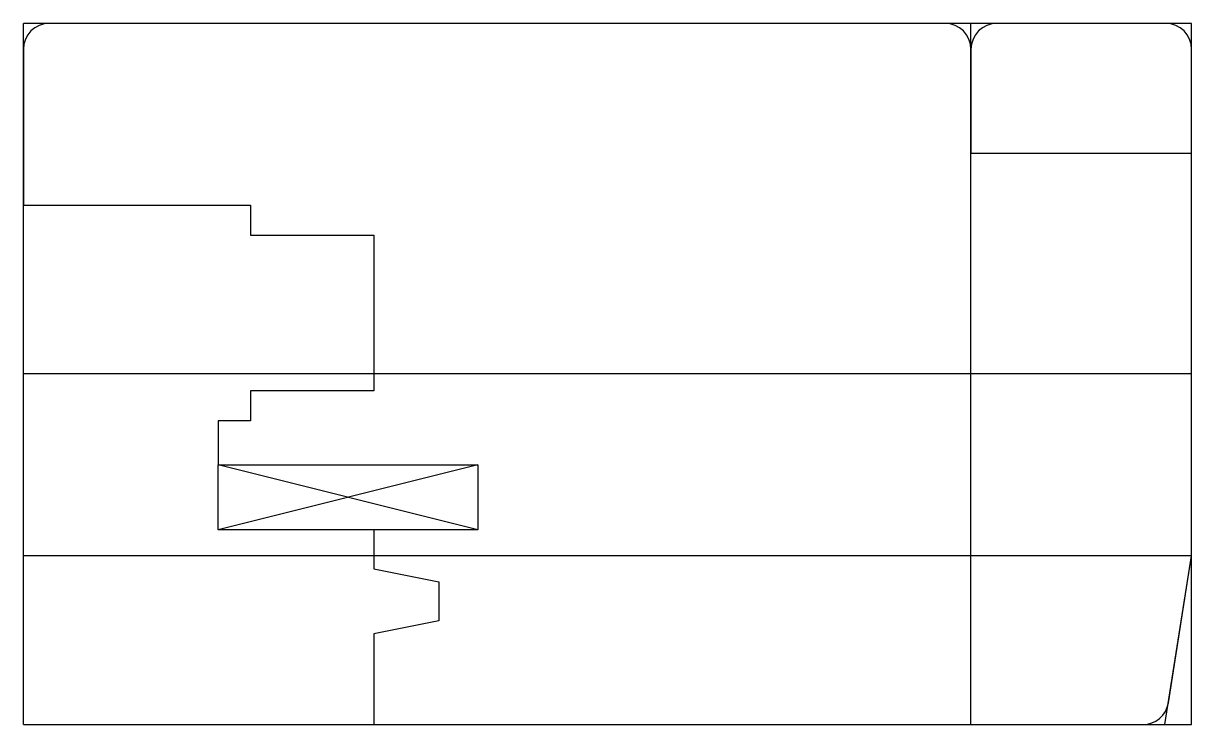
# Model space of a CAD drawing. Extents: x -11 to 79, y -40 to 14.
import ezdxf

# ---------------------------------------------------------------- set-up
doc = ezdxf.new("R2010")
doc.units = 0
doc.layers.get('0').update_dxf_attribs({"linetype": 'CONTINUOUS'})

msp = doc.modelspace()

# ---------------------------------------------------------------- linework, layer by layer
at = {"linetype": 'CONTINUOUS'}
for p, q in [((-11, -40), (-11, 14)), ((79, 14), (-11, 14)), ((60, 14), (-9, 14)), ((62, -40), (62, 14)), ((77, 14), (64, 14)), ((79, -40), (79, 14)), ((-11, 12), (-11, 0)), ((62, -27), (62, 12)), ((62, 12), (62, 4)), ((79, 4), (79, 12)), ((62, 4), (79, 4)), ((-11, 0), (6.5, 0)), ((6.5, 0), (6.5, -2.3)), ((6.5, -2.3), (16, -2.3)), ((16, -2.3), (16, -14.3)), ((79, -13), (-11, -13)), ((16, -14.3), (6.5, -14.3)), ((6.5, -14.3), (6.5, -16.6)), ((6.5, -16.6), (4, -16.6)), ((4, -16.6), (4, -20)), ((4, -20), (24, -20)), ((4, -20), (24, -20)), ((4, -25), (4, -20)), ((24, -20), (4, -25)), ((24, -25), (4, -20)), ((24, -20), (24, -25)), ((24, -20), (24, -25)), ((24, -25), (4, -25)), ((24, -25), (16, -25)), ((16, -25), (16, -28)), ((79, -27), (-11, -27)), ((79, -27), (62, -27)), ((76.94, -40), (79, -27)), ((77.21, -38.31), (79, -27)), ((16, -28), (21, -29)), ((21, -29), (21, -32)), ((21, -32), (16, -33)), ((16, -33), (16, -40)), ((-11, -40), (79, -40)), ((16, -40), (75.23, -40))]:
    msp.add_line(p, q, dxfattribs=at)
for centre, start, end in [((-9, 12), 90, 180), ((60, 12), 0, 90), ((64, 12), 90, 180), ((77, 12), 0, 90), ((75.234, -38), 269.88053, 351.08333)]:
    msp.add_arc(centre, 2, start, end, dxfattribs=at)

doc.saveas('drawing.dxf')
